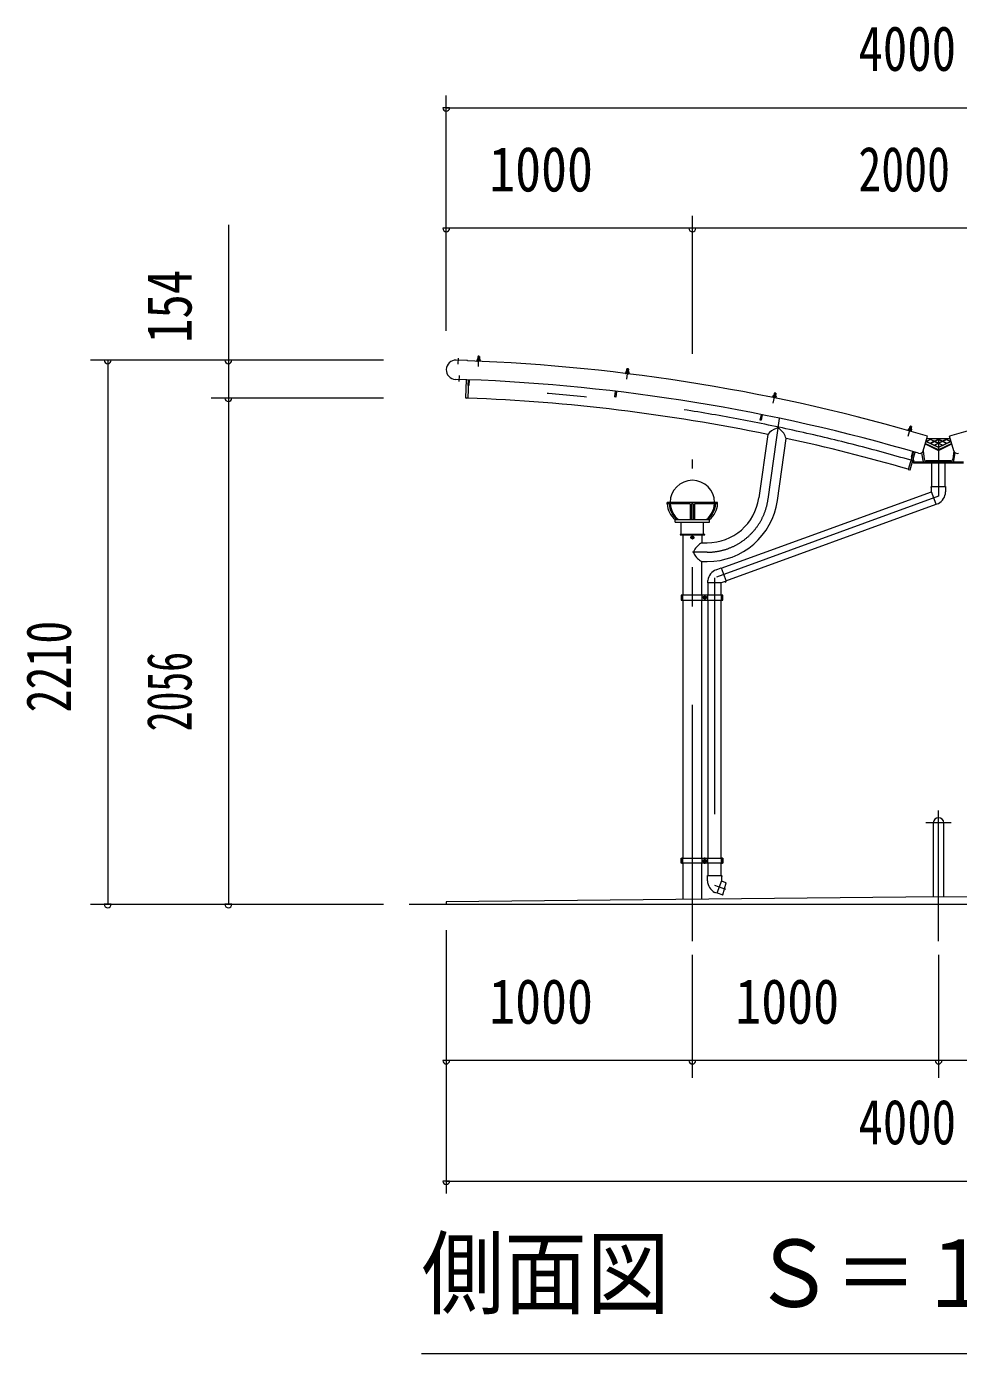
# Model space of a CAD drawing. Units: millimetres, scale not verified, with parts at other scales. Extents: x -32624 to 32629, y -14700 to 14700.
# Drawn here: x 4210 to 7996, y 1303 to 6694 of the extents above; entities that cross this region are included whole.
import ezdxf
from ezdxf.enums import TextEntityAlignment as Align

# ---------------------------------------------------------------- set-up
doc = ezdxf.new("R2010")
doc.units = ezdxf.units.MM
doc.header["$LTSCALE"] = 80
doc.linetypes.add('USER3', pattern=[24, 12, -5, 2, -5])
for name, color, linetype, lineweight in [('0-0_0', 7, 'Continuous', 18), ('0-2_1-0BOLD', 7, 'Continuous', 18), ('0-3_1-2CENTER', 3, 'USER3', 18), ('0-4_1-4THIN', 4, 'Continuous', 18), ('0-5_1-5DIM', 3, 'Continuous', 18)]:
    doc.layers.add(name, color=color, linetype=linetype, lineweight=lineweight)
doc.styles.add('ＭＳ ゴシック', font='')
doc.styles.get('ＭＳ ゴシック').set_extended_font_data('MS Gothic')

# ---------------------------------------------------------------- blocks, each defined once
blk = doc.blocks.new('ledl')
at = {"layer": '0-0_0'}
for p, q in [((14388.17, 13926.97), (14183.17, 13926.97)), ((14183.17, 13920.97), (14183.17, 13926.97)), ((14276.67, 13920.97), (14183.17, 13920.97)), ((14276.67, 13920.97), (14276.67, 13856.97)), ((14288.67, 13920.97), (14282.67, 13920.97)), ((14282.67, 13920.97), (14282.67, 13856.97)), ((14288.67, 13920.97), (14288.67, 13856.97)), ((14388.17, 13920.97), (14294.67, 13920.97)), ((14294.67, 13920.97), (14294.67, 13856.97)), ((14388.17, 13920.97), (14388.17, 13926.97)), ((14355.67, 13846.97), (14355.67, 13856.97)), ((14215.67, 13846.97), (14355.67, 13846.97)), ((14240.67, 13796.97), (14240.67, 13846.97)), ((14330.67, 13796.97), (14330.67, 13846.97)), ((14240.67, 13796.97), (14330.67, 13796.97))]:
    blk.add_line(p, q, dxfattribs=at)
blk.add_lwpolyline([(14215.67, 13846.97), (14215.67, 13856.97), (14355.67, 13856.97)], dxfattribs=at)
for start, end in [(0, 180), (183.82255, 231.05756), (308.94244, 356.17745)]:
    blk.add_arc((14285.67, 13926.97), 90, start, end, dxfattribs=at)
for centre, major_axis, start_param, end_param in [((14285.67, 13926.97), (102.47, 6.5), 3.1362923, 3.9034857), ((14293.67, 13926.97), (102.47, 6.5), 3.1362923, 3.9034857), ((14277.67, 13926.97), (-102.47, 6.5), 2.3796996, 3.146893), ((14285.67, 13926.97), (-102.47, 6.5), 2.3796996, 3.146893)]:
    blk.add_ellipse(centre, major_axis=major_axis, ratio=0.92312, start_param=start_param, end_param=end_param, dxfattribs=at)

msp = doc.modelspace()

# ---------------------------------------------------------------- linework, layer by layer
at = {"layer": '0-2_1-0BOLD'}
for p, q in [((6043.75, 5337.81), (6043.93, 5342.31)), ((6044.22, 5352.8), (6050.22, 5352.57)), ((6049.7, 5342.09), (6049.52, 5337.58)), ((6647.77, 5287.58), (6648.3, 5292.06)), ((6653.5, 5286.9), (6654.03, 5291.38)), ((6654.51, 5302.89), (6655.39, 5301.78)), ((5998.51, 5258.42), (5952.55, 5260.21)), ((5994.5, 5185.36), (5997.32, 5258.46)), ((5998.53, 5258.9), (5998.51, 5258.42)), ((6008.52, 5258.52), (6007.63, 5235.54)), ((7246.77, 5193.91), (7245.88, 5189.49)), ((7246.75, 5194.41), (7248.72, 5204.22)), ((7251.54, 5188.35), (7252.43, 5192.77)), ((7253.82, 5204.21), (7254.6, 5203.04)), ((7198.53, 5116.79), (7194, 5094.24)), ((7797.21, 5060.02), (7799.99, 5069.62)), ((7805.07, 5069.2), (7805.75, 5067.96)), ((7221.1, 5036.37), (7184.86, 4778.5)), ((7260.41, 4767.89), (7295.92, 5020.55)), ((7797.18, 5059.51), (7795.93, 5055.18)), ((7801.47, 5053.58), (7802.73, 5057.91)), ((7852.65, 4970.35), (7870.21, 5029.83)), ((7963.36, 5018.17), (7866.77, 5018.17)), ((7977.48, 4970.35), (7959.92, 5029.83)), ((7800.17, 4893.37), (7820.67, 4964.11)), ((7806.6, 4944.25), (7812.99, 4966.34)), ((7852.31, 4929.74), (7847.87, 4963.07)), ((7977.82, 4929.74), (7982.26, 4963.07)), ((7811.07, 4930.97), (7811.07, 4924.06)), ((7813.37, 4924.06), (7813.37, 4938.91)), ((8016.07, 4923.36), (7814.06, 4923.36)), ((7814.06, 4921.06), (8016.07, 4921.06)), ((7859.24, 4923.66), (7970.89, 4923.66)), ((7888.07, 4825.69), (7888.07, 4921.06)), ((7942.07, 4825.69), (7942.07, 4921.06)), ((7032.72, 4492.9), (7886.55, 4803.67)), ((7051.19, 4442.16), (7905.02, 4752.93)), ((7904.99, 4753.02), (7914.46, 4756.36)), ((6876.92, 4627.99), (6876.92, 4383.59)), ((6910.07, 4620.83), (6910.07, 4615.15)), ((6915.03, 4623.74), (6910.11, 4620.9)), ((6910.11, 4615.08), (6915.03, 4612.24)), ((6920.03, 4620.9), (6915.11, 4623.74)), ((6915.11, 4612.24), (6920.03, 4615.08)), ((6920.07, 4615.15), (6920.07, 4620.83)), ((6978.07, 4433.59), (6978.07, 4383.59)), ((7032.07, 4383.59), (7032.07, 4433.59)), ((7048.9, 4436.75), (7048.06, 4439.08)), ((6875.32, 4373.58), (6869.21, 4373.58)), ((6875.32, 4383.59), (6875.32, 4363.58)), ((6954.65, 4363.58), (6954.65, 4383.59)), ((6960.77, 4376.42), (6960.77, 4370.75)), ((6965.72, 4379.34), (6960.81, 4376.5)), ((6960.81, 4370.68), (6965.72, 4367.83)), ((6970.72, 4376.5), (6965.81, 4379.34)), ((6965.81, 4367.83), (6970.72, 4370.68)), ((6970.77, 4370.75), (6970.77, 4376.42)), ((6976.95, 4383.59), (6976.95, 4363.58)), ((7033.41, 4363.58), (7033.41, 4383.59)), ((7033.41, 4373.58), (7039.52, 4373.58)), ((6876.92, 4363.58), (6876.92, 3314.47)), ((6953.22, 3314.47), (6953.22, 4363.58)), ((6978.07, 4363.58), (6978.07, 3314.47)), ((7032.07, 3314.47), (7032.07, 4363.58)), ((7893.71, 3457.99), (7893.71, 3157.77)), ((7936.42, 3157.77), (7936.42, 3457.99)), ((6875.32, 3304.47), (6869.21, 3304.47)), ((6875.32, 3314.47), (6875.32, 3294.47)), ((6876.92, 3294.47), (6876.92, 3147.6)), ((6953.22, 3148.37), (6953.22, 3294.47)), ((6954.65, 3294.47), (6954.65, 3314.47)), ((6960.77, 3307.31), (6960.77, 3301.63)), ((6965.72, 3310.22), (6960.81, 3307.38)), ((6960.81, 3301.56), (6965.72, 3298.72)), ((6970.72, 3307.38), (6965.81, 3310.22)), ((6965.81, 3298.72), (6970.72, 3301.56)), ((6970.77, 3301.63), (6970.77, 3307.31)), ((6976.95, 3314.47), (6976.95, 3294.47)), ((6978.07, 3294.47), (6978.07, 3244.47)), ((7032.07, 3244.47), (7032.07, 3294.47)), ((7033.41, 3294.47), (7033.41, 3314.47)), ((7033.41, 3304.47), (7039.52, 3304.47)), ((6976.59, 3223.09), (6976.17, 3244.47)), ((5765.06, 3127.99), (10065.07, 3127.99)), ((7015.55, 3174.05), (7039.13, 3165.73))]:
    msp.add_line(p, q, dxfattribs=at)
for points in [[(6001.53, 5335.84), (6001.55, 5336.36), (5955.58, 5338.15)], [(6052.38, 5337.47), (6052.56, 5341.98), (6051.73, 5342.5), (6041.93, 5342.89), (6041.07, 5342.43), (6040.89, 5337.92)], [(6049.26, 5353.61), (6045.26, 5353.76), (6044.22, 5352.8), (6043.83, 5342.81)], [(6049.26, 5353.61), (6050.22, 5352.57), (6049.83, 5342.58)], [(6646.36, 5292.78), (6645.46, 5292.4), (6644.92, 5287.92)], [(6646.36, 5292.78), (6656.09, 5291.63), (6656.88, 5291.04), (6656.34, 5286.56)], [(6648.25, 5292.56), (6649.43, 5302.49), (6655.39, 5301.78), (6654.2, 5291.85)], [(6654.51, 5302.89), (6650.54, 5303.36), (6649.43, 5302.49)], [(6005.33, 5258.64), (6002.44, 5183.55), (5995.94, 5183.8)], [(6007.63, 5235.54), (6004.43, 5235.66), (6005.33, 5258.65)], [(6606.35, 5211.35), (6603.63, 5188.51), (6600.45, 5188.89), (6603.17, 5211.72)], [(7243.07, 5190.05), (7243.96, 5194.47), (7244.89, 5194.79), (7254.5, 5192.86), (7255.23, 5192.21), (7254.35, 5187.79)], [(7253.82, 5204.21), (7249.9, 5205), (7248.72, 5204.22), (7254.6, 5203.04), (7252.64, 5193.23)], [(7194, 5094.24), (7190.86, 5094.87), (7195.39, 5117.42)], [(7805.07, 5069.2), (7801.22, 5070.3), (7799.99, 5069.62), (7805.75, 5067.96), (7802.97, 5058.35)], [(7793.18, 5055.98), (7794.43, 5060.31), (7795.38, 5060.55), (7804.8, 5057.82), (7805.48, 5057.11), (7804.22, 5052.78)], [(7812.99, 4966.34), (7792.07, 4894.16), (7798.31, 4892.35)], [(7809.91, 4967.23), (7803.52, 4945.13), (7806.6, 4944.25)], [(7968.89, 4999.43), (7915.07, 4973.75), (7861.24, 4999.43)], [(7966.46, 5007.68), (7915.07, 4983.16), (7863.68, 5007.68)], [(7904.99, 4753.02), (7886.59, 4803.58), (7886.17, 4824.58), (7883.77, 4822.58), (7883.77, 4820.58), (7886.25, 4820.58)], [(7886.17, 4824.58), (7943.97, 4824.58), (7943.54, 4803.19)], [(6953.22, 4627.99), (6953.22, 4596.13), (6975.07, 4596.13)], [(6953.22, 4383.59), (6953.22, 4519.84), (6975.07, 4519.84)], [(7012.13, 4486.97), (7032.08, 4494.69), (7051.84, 4440.37), (7031.97, 4433.59), (6978.17, 4433.59), (6978.07, 4443.62)], [(7048.9, 4436.75), (7050.78, 4437.43), (7051.84, 4440.37)], [(6976.17, 3244.47), (7033.97, 3244.47), (7033.55, 3223.47), (7015.15, 3172.92), (7005.68, 3176.26)], [(7033.89, 3240.47), (7036.37, 3240.47), (7036.37, 3242.47), (7033.97, 3244.47)], [(7039.13, 3165.73), (7051.86, 3215.32), (7033.13, 3222.35)], [(7915.07, 3157.99), (5915.07, 3137.99), (5915.07, 3127.99)], [(9915.06, 3127.99), (9915.06, 3137.99), (7915.07, 3157.99)]]:
    msp.add_lwpolyline(points, dxfattribs=at)
for points in [[(6040.39, 5337.94), (6052.88, 5337.45), (6052.82, 5335.85), (6040.33, 5336.34)], [(6656.84, 5286.5), (6656.65, 5284.91), (6644.24, 5286.39), (6644.43, 5287.98)], [(7254.84, 5187.69), (7254.52, 5186.12), (7242.27, 5188.58), (7242.58, 5190.15)], [(7804.7, 5052.64), (7804.26, 5051.11), (7792.25, 5054.58), (7792.7, 5056.12)], [(6865.06, 4630.29), (6865.06, 4627.99), (6965.07, 4627.99), (6965.07, 4630.29)], [(6869.21, 4363.58), (7039.52, 4363.58), (7039.52, 4383.59), (6869.21, 4383.59)], [(7039.52, 3294.47), (6869.21, 3294.47), (6869.21, 3314.47), (7039.52, 3314.47)]]:
    msp.add_lwpolyline(points, close=True, dxfattribs=at)
for centre, radius in [((6915.07, 4617.99), 6.25), ((6915.07, 4617.99), 4.9), ((6965.77, 4373.58), 6.25), ((6965.77, 4373.58), 4.9), ((6965.77, 3304.47), 6.25), ((6965.77, 3304.47), 4.9)]:
    msp.add_circle(centre, radius, dxfattribs=at)
for centre, radius, start, end in [((5954.07, 5299.18), 39, 87.76833, 267.76833), ((6042.42, 5340.53), 2.33, 49.92583, 87.76833), ((6046.49, 5333.96), 8.74, 68.47223, 107.06442), ((6051.06, 5340.19), 2.33, 87.76833, 125.61082), ((5715.06, -2271.91), 7613.15, 73.55577, 87.8436), ((6040.54, 5335.33), 1, 87.76833, 267.76833), ((6052.53, 5334.86), 1, 267.76834, 87.76833), ((6644.37, 5285.37), 1, 83.20786, 263.20786), ((6646.66, 5290.4), 2.33, 45.36537, 83.20786), ((6650.19, 5283.53), 8.74, 63.91177, 102.50395), ((6655.24, 5289.38), 2.33, 83.20786, 121.05035), ((6656.29, 5283.95), 1, 263.20787, 83.20786), ((10115.07, -2271.91), 7613.15, 92.1564, 106.44423), ((5715.06, -2271.91), 7536.15, 73.66959, 87.84436), ((5996, 5185.3), 1.5, 177.79263, 267.79263), ((5715.06, -2271.91), 7461.85, 78.35597, 87.79263), ((7242.32, 5187.55), 1, 78.6474, 258.6474), ((7245, 5192.39), 2.33, 40.8049, 78.6474), ((7247.98, 5185.26), 8.74, 59.3513, 97.94348), ((7253.47, 5190.69), 2.33, 78.6474, 116.48988), ((7254.08, 5185.19), 1, 258.64742, 78.6474), ((7282.64, 4985.27), 80, 109.39807, 140.29477), ((7261.05, 5046.58), 15, 50.40631, 109.39807), ((7219.63, 4996.49), 80, 17.50639, 50.40631), ((5715.06, -2271.91), 7461.85, 73.8364, 77.76871), ((7792.21, 5053.55), 1, 73.8607, 253.8607), ((7795.29, 5058.14), 2.33, 36.0182, 73.8607), ((7797.66, 5050.79), 8.74, 54.56461, 93.15678), ((7803.59, 5055.74), 2.33, 73.8607, 111.70319), ((7803.74, 5050.22), 1, 253.86072, 73.8607), ((7838.27, 4974.59), 15, 253.66959, 343.55577), ((7991.86, 4974.59), 15, 196.44423, 286.33041), ((7814.06, 4924.06), 3, 180, 270), ((7814.06, 4924.06), 0.7, 180, 270), ((7859.24, 4930.66), 7, 187.57932, 270), ((7970.89, 4930.66), 7, 270, 352.42068), ((7798.73, 4893.79), 1.5, 253.8364, 343.8364), ((7889.55, 4804.27), 54, 297.46495, 358.85423), ((6975.07, 4807.99), 211.85, 270, 352), ((6975.07, 4807.99), 288.15, 270, 352), ((6915.07, 4617.99), 5.75, 149.59184, 150.40814), ((6915.07, 4617.99), 5.75, 209.59184, 210.40814), ((6915.07, 4617.99), 5.75, 89.59184, 90.40814), ((6915.07, 4617.99), 5.75, 269.59184, 270.40814), ((6915.07, 4617.99), 5.75, 29.59184, 30.40814), ((6915.07, 4617.99), 5.75, 329.59184, 330.40814), ((6991.63, 4525.96), 80, 118.69672, 150.48341), ((6935.07, 4557.99), 15, 150.48341, 209.51657), ((6991.63, 4590.01), 80, 209.51657, 241.30327), ((7031.61, 4436.61), 54, 111.14577, 172.53503), ((6965.77, 4373.58), 5.75, 149.59184, 150.40814), ((6965.77, 4373.58), 5.75, 209.59184, 210.40814), ((6965.77, 4373.58), 5.75, 89.59184, 90.40814), ((6965.77, 4373.58), 5.75, 269.59184, 270.40814), ((6965.77, 4373.58), 5.75, 29.59184, 30.40814), ((6965.77, 4373.58), 5.75, 329.59184, 330.40814), ((7915.07, 3457.99), 21.35, 0, 180), ((6965.77, 3304.47), 5.75, 149.59184, 150.40814), ((6965.77, 3304.47), 5.75, 209.59184, 210.40814), ((6965.77, 3304.47), 5.75, 89.59184, 90.40814), ((6965.77, 3304.47), 5.75, 269.59184, 270.40814), ((6965.77, 3304.47), 5.75, 29.59184, 30.40814), ((6965.77, 3304.47), 5.75, 329.59184, 330.40814), ((7030.58, 3224.17), 54, 181.14575, 242.53503), ((7050.67, 3214.7), 1, 345.60481, 69.42705), ((7038.44, 3167.04), 1, 250.57294, 345.6048)]:
    msp.add_arc(centre, radius, start, end, dxfattribs=at)
at = {"layer": '0-3_1-2CENTER'}
for p, q in [((5963.91, 5346.43), (5962.94, 5321.45)), ((6045.63, 5311.95), (6047.38, 5356.68)), ((6652.88, 5306.11), (6647.59, 5261.65)), ((5968.2, 5250.99), (5969.17, 5275.97)), ((7243.64, 5163.65), (7252.45, 5207.55)), ((7222.63, 4773.19), (7268.66, 5100.72)), ((7791.53, 5029.62), (7803.98, 5072.63)), ((6915.07, 2977.98), (6915.07, 4934.66)), ((6906.32, 4617.99), (6923.81, 4617.99)), ((6975.07, 4557.99), (6915.07, 4557.99)), ((6873.07, 4360.59), (6873.07, 4386.58)), ((6957.02, 4373.58), (6974.52, 4373.58)), ((6965.77, 4360.59), (6965.77, 4386.58)), ((7035.67, 4386.58), (7035.67, 4360.59)), ((7915.07, 2977.98), (7915.07, 3509.34)), ((7966.41, 3457.99), (7863.72, 3457.99)), ((6873.07, 3317.47), (6873.07, 3291.47)), ((6974.52, 3304.47), (6957.02, 3304.47)), ((6965.77, 3291.47), (6965.77, 3317.47)), ((7035.67, 3291.47), (7035.67, 3317.47))]:
    msp.add_line(p, q, dxfattribs=at)
msp.add_lwpolyline([(7915.07, 5021.92), (7915.07, 4785.31), (7005.07, 4454.1), (7005.07, 3205.21), (7050.21, 3188.78)], dxfattribs=at)
for centre, radius, start, end in [((5715.06, -2271.91), 7500, 73.71976, 87.96529), ((6975.07, 4807.99), 250, 270, 352)]:
    msp.add_arc(centre, radius, start, end, dxfattribs=at)
at = {"layer": '0-4_1-4THIN'}
for p, q in [((6044.37, 5342.79), (6044.79, 5353.32)), ((6049.29, 5342.6), (6049.7, 5353.13)), ((6650.03, 5302.97), (6648.78, 5292.5)), ((6653.67, 5291.92), (6654.91, 5302.38)), ((7249.36, 5204.64), (7247.28, 5194.31)), ((7252.1, 5193.34), (7254.18, 5203.67)), ((7800.66, 5069.99), (7797.73, 5059.87)), ((7802.45, 5058.5), (7805.38, 5068.62))]:
    msp.add_line(p, q, dxfattribs=at)
at = {"layer": '0-5_1-5DIM'}
for p, q in [((5929.07, 6363.98), (5901.07, 6363.98)), ((5915.07, 5457.15), (5915.07, 6413.98)), ((5915.07, 6363.98), (9915.06, 6363.98)), ((5030.06, 5887.49), (5030.06, 3127.99)), ((6915.07, 5363.98), (6915.07, 5923.98)), ((5929.07, 5873.99), (5901.07, 5873.99)), ((9915.06, 5873.98), (5915.07, 5873.98)), ((6929.07, 5873.99), (6901.07, 5873.99)), ((5660.06, 5337.99), (4470.06, 5337.99)), ((4554.06, 5337.99), (4526.06, 5337.99)), ((4540.06, 5337.99), (4540.06, 3127.99)), ((5044.06, 5337.99), (5016.06, 5337.99)), ((5660.06, 5183.99), (4960.06, 5183.99)), ((5044.06, 5183.99), (5016.06, 5183.99)), ((4470.06, 3127.99), (5660.06, 3127.99)), ((4554.06, 3127.99), (4526.06, 3127.99)), ((5044.06, 3127.99), (5016.06, 3127.99)), ((5915.07, 3022.99), (5915.07, 1952.99)), ((6915.07, 2422.99), (6915.07, 2922.99)), ((7915.07, 2922.99), (7915.07, 2422.99)), ((5929.07, 2492.99), (5901.07, 2492.99)), ((9915.06, 2492.99), (5915.07, 2492.99)), ((6929.07, 2492.99), (6901.07, 2492.99)), ((7929.06, 2492.99), (7901.06, 2492.99)), ((5929.07, 2002.99), (5901.07, 2002.99)), ((5915.07, 2002.99), (9915.06, 2002.99)), ((5815.06, 1302.99), (10015.06, 1302.99))]:
    msp.add_line(p, q, dxfattribs=at)
at = {"layer": '0-5_1-5DIM', "color": 2}
for p, q in [((7866.29, 5008.31), (7886.94, 5018.17)), ((7878.16, 5018.17), (7931.32, 4992.8)), ((7919.45, 5018.17), (7882.55, 5000.56)), ((7898.81, 4992.8), (7951.97, 5018.17)), ((7910.68, 5018.17), (7947.58, 5000.56)), ((7916.23, 5016.07), (7920.62, 5018.17)), ((7963.84, 5008.31), (7943.19, 5018.17)), ((7852.44, 4969.68), (7856.88, 4936.28)), ((7977.69, 4969.68), (7973.25, 4936.28)), ((7965.12, 4929.16), (7865.01, 4929.16))]:
    msp.add_line(p, q, dxfattribs=at)
for points in [[(7866.08, 5008.77), (7881.39, 5016.07), (7877, 5018.17)], [(7882.33, 5001.01), (7897.65, 5008.31), (7882.55, 5015.52), (7866.51, 5007.86)], [(7879.32, 5018.17), (7882.55, 5016.63), (7885.78, 5018.17)], [(7888.1, 5018.17), (7883.71, 5016.07), (7898.81, 5008.87), (7913.91, 5016.07), (7909.52, 5018.17)], [(7918.29, 5018.17), (7915.07, 5016.63), (7911.84, 5018.17)], [(7942.03, 5018.17), (7946.42, 5016.07), (7931.32, 5008.87), (7916.23, 5016.07)], [(7947.8, 5001.01), (7932.48, 5008.31), (7947.58, 5015.52), (7963.62, 5007.86)], [(7944.35, 5018.17), (7947.58, 5016.63), (7950.81, 5018.17)], [(7953.13, 5018.17), (7948.74, 5016.07), (7964.05, 5008.77)], [(7860.75, 4997.77), (7915.07, 4971.86), (7969.38, 4997.77)], [(7864.16, 5009.33), (7915.07, 4985.05), (7965.97, 5009.33)], [(7883.13, 5000.28), (7898.81, 5007.76), (7913.91, 5000.56), (7898.59, 4993.26)], [(7931.11, 4992.35), (7915.07, 5000.01), (7899.02, 4992.35)], [(7947, 5000.28), (7931.32, 5007.76), (7916.23, 5000.56), (7931.54, 4993.26)]]:
    msp.add_lwpolyline(points, dxfattribs=at)
msp.add_lwpolyline([(7930.16, 5008.31), (7915.07, 5001.11), (7899.97, 5008.31), (7915.07, 5015.52)], close=True, dxfattribs=at)
at = {"layer": '0-5_1-5DIM'}
for centre in [(5915.07, 6363.98), (5915.07, 5873.99), (6915.07, 5873.99), (4540.06, 5337.99), (5030.06, 5337.99), (5030.06, 5183.99), (4540.06, 3127.99), (5030.06, 3127.99), (5915.07, 2492.99), (6915.07, 2492.99), (7915.06, 2492.99), (5915.07, 2002.99)]:
    msp.add_arc(centre, 14, 180, 0, dxfattribs=at)
at = {"layer": '0-5_1-5DIM', "color": 2}
for centre, start, end in [((7865.01, 4937.36), 187.57932, 270), ((7965.12, 4937.36), 270, 352.42068)]:
    msp.add_arc(centre, 8.2, start, end, dxfattribs=at)

# ---------------------------------------------------------------- block references
at = {"layer": '0-0_0'}
msp.add_blockref('ledl', (-7370.6, -9166.68), dxfattribs=at)

# ---------------------------------------------------------------- texts
at = {"layer": '0-5_1-5DIM', "color": 7, "style": 'ＭＳ ゴシック'}
for s, height, width, p in [('4000', 182.3, 0.8, (7589.57, 6458.85)), ('1000', 182.3, 0.85, (6089.57, 5968.86)), ('2000', 182.3, 0.75, (7589.56, 5968.86)), ('1000', 182.3, 0.85, (6089.57, 2587.86)), ('1000', 182.3, 0.85, (7089.57, 2587.86)), ('4000', 182.3, 0.8, (7589.56, 2097.86)), ('側面図\u3000Ｓ＝１／７０', 273.5, 0.9, (5815.06, 1410.29))]:
    msp.add_text(s, height=height, dxfattribs=dict(at, width=width)).set_placement(p, align=Align.BOTTOM_LEFT)
for s, width, p in [('154', 0.8, (4935.19, 5407.99)), ('2210', 0.75, (4445.19, 3907.49)), ('2056', 0.65, (4935.19, 3830.49))]:
    msp.add_text(s, height=182.3, rotation=90, dxfattribs=dict(at, width=width)).set_placement(p, align=Align.BOTTOM_LEFT)

doc.saveas('drawing.dxf')
